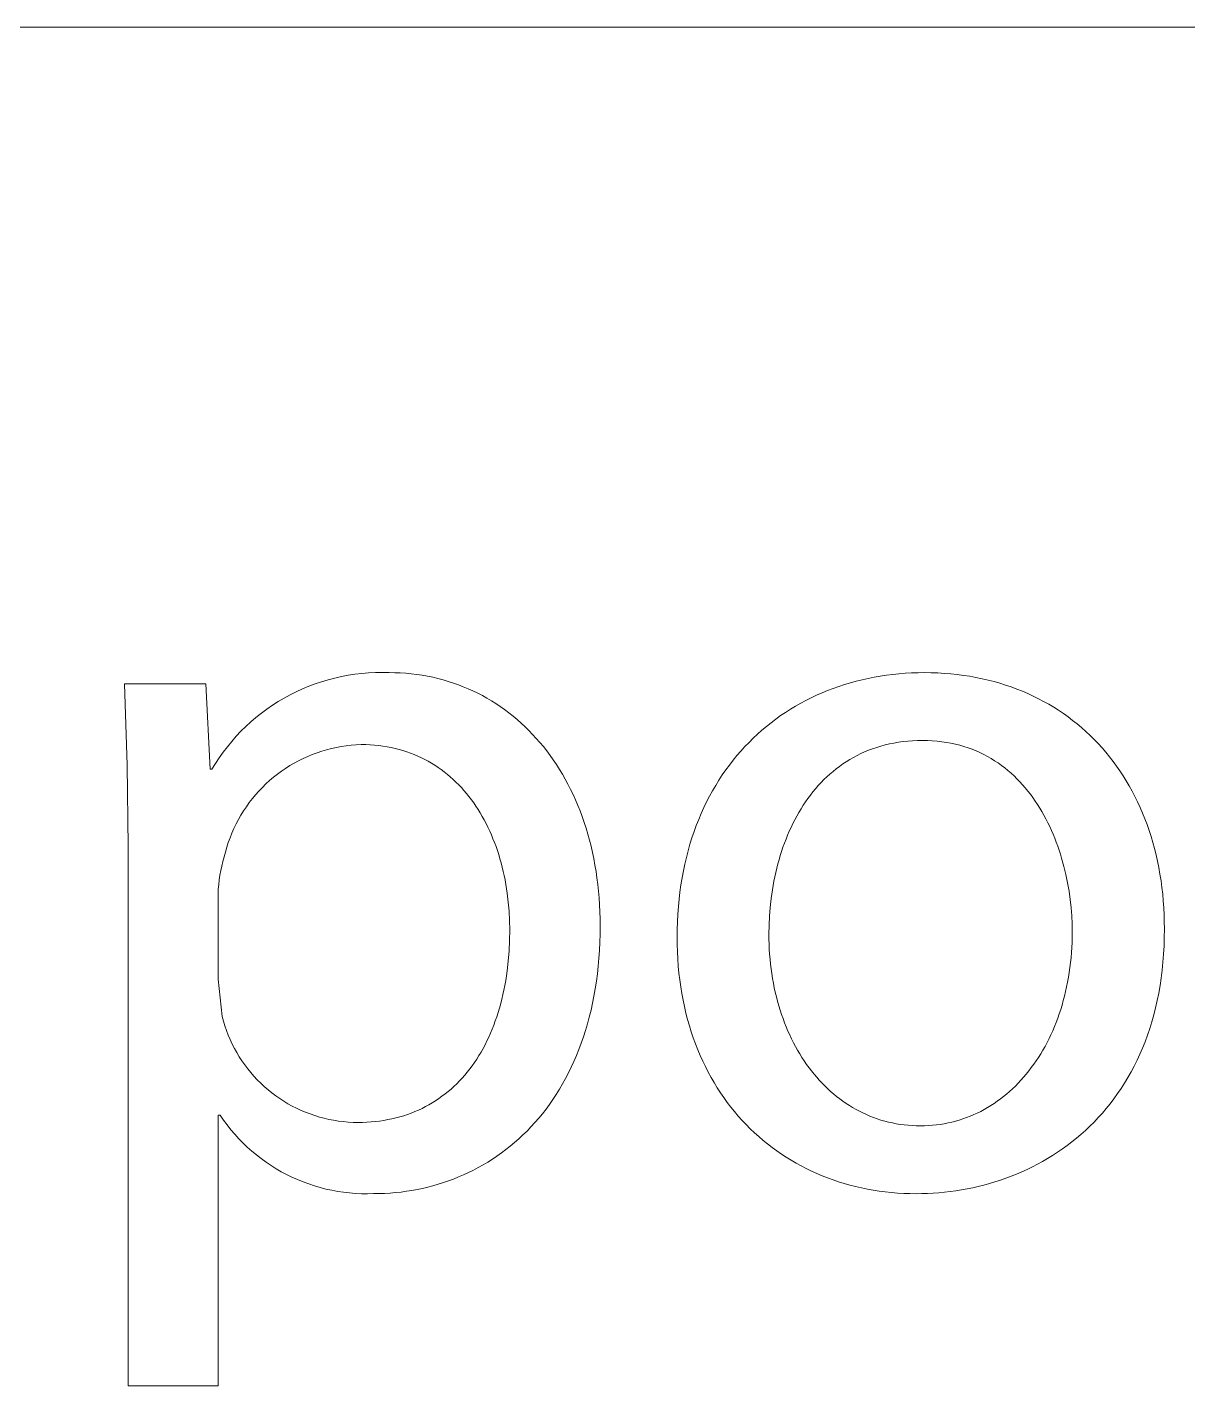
# Model space of a CAD drawing. Header units: millimetres. Extents: x 0 to 3480, y 0 to 2432.
# Drawn here: x 3327.65 to 3366.9, y 343.1 to 389.07 of the extents above; entities that cross this region are included whole.
import ezdxf

# ---------------------------------------------------------------- set-up
doc = ezdxf.new("R2010")
doc.units = ezdxf.units.MM
doc.header["$MEASUREMENT"] = 0
doc.layers.add('Domyślny', color=7, linetype='Continuous', true_color=0x000000)

msp = doc.modelspace()

# ---------------------------------------------------------------- linework, layer by layer
at = {"layer": 'Domyślny', "color": 18, "lineweight": 15, "true_color": 0x000000}
for p, q in [((3477.085, 389.066), (2165.12, 389.066)), ((3331.032, 364.093), (3330.941, 366.845)), ((3330.941, 366.845), (3333.688, 366.845)), ((3333.688, 366.845), (3333.839, 363.959)), ((3337.172, 366.766), (3337.389, 366.848)), ((3337.389, 366.848), (3337.608, 366.922)), ((3337.608, 366.922), (3337.83, 366.988)), ((3337.83, 366.988), (3338.053, 367.046)), ((3338.053, 367.046), (3338.279, 367.097)), ((3338.279, 367.097), (3338.506, 367.14)), ((3338.506, 367.14), (3338.735, 367.174)), ((3338.735, 367.174), (3338.965, 367.201)), ((3338.965, 367.201), (3339.195, 367.22)), ((3339.195, 367.22), (3339.426, 367.23)), ((3339.426, 367.23), (3339.657, 367.233)), ((3339.657, 367.233), (3339.888, 367.228)), ((3339.888, 367.228), (3340.079, 367.225)), ((3340.079, 367.225), (3340.268, 367.218)), ((3340.268, 367.218), (3340.455, 367.205)), ((3340.455, 367.205), (3340.641, 367.188)), ((3340.641, 367.188), (3340.825, 367.165)), ((3340.825, 367.165), (3341.007, 367.138)), ((3341.007, 367.138), (3341.188, 367.106)), ((3341.188, 367.106), (3341.366, 367.07)), ((3341.366, 367.07), (3341.543, 367.028)), ((3341.543, 367.028), (3341.718, 366.982)), ((3341.718, 366.982), (3341.891, 366.932)), ((3341.891, 366.932), (3342.062, 366.876)), ((3342.062, 366.876), (3342.231, 366.816)), ((3355.099, 366.762), (3355.293, 366.826)), ((3355.293, 366.826), (3355.489, 366.884)), ((3355.489, 366.884), (3355.688, 366.939)), ((3355.688, 366.939), (3355.888, 366.988)), ((3355.888, 366.988), (3356.091, 367.033)), ((3356.091, 367.033), (3356.295, 367.074)), ((3356.295, 367.074), (3356.502, 367.109)), ((3356.502, 367.109), (3356.71, 367.14)), ((3356.71, 367.14), (3356.92, 367.166)), ((3356.92, 367.166), (3357.132, 367.188)), ((3357.132, 367.188), (3357.346, 367.205)), ((3357.346, 367.205), (3357.561, 367.217)), ((3357.561, 367.217), (3357.778, 367.224)), ((3357.778, 367.224), (3357.996, 367.227)), ((3357.996, 367.227), (3358.222, 367.224)), ((3358.222, 367.224), (3358.445, 367.216)), ((3358.445, 367.216), (3358.667, 367.204)), ((3358.667, 367.204), (3358.885, 367.186)), ((3358.885, 367.186), (3359.102, 367.163)), ((3359.102, 367.163), (3359.316, 367.135)), ((3359.316, 367.135), (3359.527, 367.103)), ((3359.527, 367.103), (3359.735, 367.066)), ((3359.735, 367.066), (3359.942, 367.023)), ((3359.942, 367.023), (3360.145, 366.976)), ((3360.145, 366.976), (3360.346, 366.925)), ((3360.346, 366.925), (3360.544, 366.868)), ((3360.544, 366.868), (3360.739, 366.807)), ((3336.14, 366.249), (3336.339, 366.367)), ((3336.339, 366.367), (3336.542, 366.478)), ((3336.542, 366.478), (3336.749, 366.581)), ((3336.749, 366.581), (3336.959, 366.677)), ((3336.959, 366.677), (3337.172, 366.766)), ((3342.231, 366.816), (3342.398, 366.752)), ((3342.398, 366.752), (3342.563, 366.683)), ((3342.563, 366.683), (3342.725, 366.61)), ((3342.725, 366.61), (3342.885, 366.532)), ((3342.885, 366.532), (3343.043, 366.45)), ((3343.043, 366.45), (3343.199, 366.364)), ((3343.199, 366.364), (3343.352, 366.273)), ((3353.986, 366.288), (3354.165, 366.378)), ((3354.165, 366.378), (3354.347, 366.464)), ((3354.347, 366.464), (3354.531, 366.545)), ((3354.531, 366.545), (3354.718, 366.622)), ((3354.718, 366.622), (3354.907, 366.695)), ((3354.907, 366.695), (3355.099, 366.762)), ((3360.739, 366.807), (3360.931, 366.742)), ((3360.931, 366.742), (3361.121, 366.672)), ((3361.121, 366.672), (3361.307, 366.597)), ((3361.307, 366.597), (3361.491, 366.518)), ((3361.491, 366.518), (3361.672, 366.435)), ((3361.672, 366.435), (3361.85, 366.347)), ((3335.569, 365.855), (3335.755, 365.993)), ((3335.755, 365.993), (3335.945, 366.125)), ((3335.945, 366.125), (3336.14, 366.249)), ((3343.352, 366.273), (3343.503, 366.178)), ((3343.503, 366.178), (3343.651, 366.079)), ((3343.651, 366.079), (3343.797, 365.976)), ((3343.797, 365.976), (3343.94, 365.868)), ((3353.296, 365.884), (3353.464, 365.991)), ((3353.464, 365.991), (3353.635, 366.095)), ((3353.635, 366.095), (3353.809, 366.194)), ((3353.809, 366.194), (3353.986, 366.288)), ((3361.85, 366.347), (3362.024, 366.255)), ((3362.024, 366.255), (3362.196, 366.158)), ((3362.196, 366.158), (3362.364, 366.057)), ((3362.364, 366.057), (3362.53, 365.953)), ((3362.53, 365.953), (3362.692, 365.843)), ((3335.043, 365.404), (3335.213, 365.561)), ((3335.213, 365.561), (3335.388, 365.711)), ((3335.388, 365.711), (3335.569, 365.855)), ((3343.94, 365.868), (3344.081, 365.757)), ((3344.081, 365.757), (3344.219, 365.642)), ((3344.219, 365.642), (3344.354, 365.522)), ((3344.354, 365.522), (3344.486, 365.399)), ((3352.653, 365.41), (3352.809, 365.535)), ((3352.809, 365.535), (3352.968, 365.656)), ((3352.968, 365.656), (3353.131, 365.772)), ((3353.131, 365.772), (3353.296, 365.884)), ((3362.692, 365.843), (3362.851, 365.73)), ((3362.851, 365.73), (3363.006, 365.613)), ((3363.006, 365.613), (3363.159, 365.492)), ((3363.159, 365.492), (3363.308, 365.366)), ((3334.566, 364.9), (3334.719, 365.074)), ((3334.719, 365.074), (3334.878, 365.242)), ((3334.878, 365.242), (3335.043, 365.404)), ((3344.486, 365.399), (3344.616, 365.271)), ((3344.616, 365.271), (3344.743, 365.14)), ((3344.743, 365.14), (3344.867, 365.005)), ((3344.867, 365.005), (3344.988, 364.866)), ((3352.061, 364.869), (3352.204, 365.011)), ((3352.204, 365.011), (3352.35, 365.148)), ((3352.35, 365.148), (3352.5, 365.281)), ((3352.5, 365.281), (3352.653, 365.41)), ((3363.308, 365.366), (3363.453, 365.237)), ((3363.453, 365.237), (3363.595, 365.104)), ((3363.595, 365.104), (3363.734, 364.967)), ((3334.145, 364.35), (3334.279, 364.538)), ((3334.279, 364.538), (3334.419, 364.722)), ((3334.419, 364.722), (3334.566, 364.9)), ((3337.614, 364.571), (3337.452, 364.518)), ((3337.776, 364.619), (3337.614, 364.571)), ((3337.941, 364.662), (3337.776, 364.619)), ((3338.107, 364.698), (3337.941, 364.662)), ((3338.274, 364.729), (3338.107, 364.698)), ((3338.442, 364.754), (3338.274, 364.729)), ((3338.611, 364.773), (3338.442, 364.754)), ((3338.78, 364.787), (3338.611, 364.773)), ((3338.95, 364.794), (3338.78, 364.787)), ((3339.1, 364.792), (3338.95, 364.794)), ((3339.249, 364.785), (3339.1, 364.792)), ((3339.395, 364.775), (3339.249, 364.785)), ((3339.539, 364.761), (3339.395, 364.775)), ((3339.681, 364.742), (3339.539, 364.761)), ((3339.821, 364.72), (3339.681, 364.742)), ((3339.958, 364.693), (3339.821, 364.72)), ((3340.094, 364.663), (3339.958, 364.693)), ((3340.227, 364.629), (3340.094, 364.663)), ((3340.358, 364.592), (3340.227, 364.629)), ((3340.487, 364.55), (3340.358, 364.592)), ((3340.613, 364.505), (3340.487, 364.55)), ((3344.988, 364.866), (3345.106, 364.724)), ((3345.106, 364.724), (3345.221, 364.577)), ((3345.221, 364.577), (3345.333, 364.427)), ((3351.652, 364.42), (3351.785, 364.574)), ((3351.785, 364.574), (3351.921, 364.724)), ((3351.921, 364.724), (3352.061, 364.869)), ((3355.972, 364.547), (3355.841, 364.488)), ((3356.105, 364.602), (3355.972, 364.547)), ((3356.24, 364.653), (3356.105, 364.602)), ((3356.379, 364.7), (3356.24, 364.653)), ((3356.521, 364.743), (3356.379, 364.7)), ((3356.665, 364.782), (3356.521, 364.743)), ((3356.813, 364.816), (3356.665, 364.782)), ((3356.963, 364.846), (3356.813, 364.816)), ((3357.116, 364.872), (3356.963, 364.846)), ((3357.272, 364.893), (3357.116, 364.872)), ((3357.431, 364.91), (3357.272, 364.893)), ((3357.593, 364.922), (3357.431, 364.91)), ((3357.758, 364.929), (3357.593, 364.922)), ((3357.926, 364.932), (3357.758, 364.929)), ((3358.095, 364.929), (3357.926, 364.932)), ((3358.26, 364.921), (3358.095, 364.929)), ((3358.422, 364.908), (3358.26, 364.921)), ((3358.581, 364.89), (3358.422, 364.908)), ((3358.737, 364.868), (3358.581, 364.89)), ((3358.89, 364.84), (3358.737, 364.868)), ((3359.039, 364.808), (3358.89, 364.84)), ((3359.186, 364.771), (3359.039, 364.808)), ((3359.329, 364.729), (3359.186, 364.771)), ((3359.469, 364.684), (3359.329, 364.729)), ((3359.607, 364.633), (3359.469, 364.684)), ((3359.741, 364.579), (3359.607, 364.633)), ((3359.872, 364.521), (3359.741, 364.579)), ((3363.734, 364.967), (3363.869, 364.826)), ((3363.869, 364.826), (3364.001, 364.681)), ((3364.001, 364.681), (3364.129, 364.533)), ((3364.129, 364.533), (3364.253, 364.381)), ((3331.069, 361.34), (3331.032, 364.093)), ((3333.897, 363.959), (3334.017, 364.157)), ((3334.017, 364.157), (3334.145, 364.35)), ((3336.533, 364.081), (3336.39, 363.99)), ((3336.68, 364.167), (3336.533, 364.081)), ((3336.829, 364.248), (3336.68, 364.167)), ((3336.981, 364.323), (3336.829, 364.248)), ((3337.136, 364.394), (3336.981, 364.323)), ((3337.293, 364.458), (3337.136, 364.394)), ((3337.452, 364.518), (3337.293, 364.458)), ((3340.738, 364.457), (3340.613, 364.505)), ((3340.86, 364.405), (3340.738, 364.457)), ((3340.98, 364.349), (3340.86, 364.405)), ((3341.098, 364.29), (3340.98, 364.349)), ((3341.213, 364.228), (3341.098, 364.29)), ((3341.327, 364.162), (3341.213, 364.228)), ((3341.438, 364.093), (3341.327, 364.162)), ((3341.546, 364.021), (3341.438, 364.093)), ((3345.333, 364.427), (3345.442, 364.274)), ((3345.442, 364.274), (3345.547, 364.117)), ((3345.547, 364.117), (3345.649, 363.956)), ((3351.276, 363.935), (3351.398, 364.1)), ((3351.398, 364.1), (3351.523, 364.262)), ((3351.523, 364.262), (3351.652, 364.42)), ((3355.233, 364.138), (3355.12, 364.057)), ((3355.349, 364.215), (3355.233, 364.138)), ((3355.468, 364.288), (3355.349, 364.215)), ((3355.59, 364.358), (3355.468, 364.288)), ((3355.714, 364.425), (3355.59, 364.358)), ((3355.841, 364.488), (3355.714, 364.425)), ((3360, 364.458), (3359.872, 364.521)), ((3360.126, 364.392), (3360, 364.458)), ((3360.248, 364.322), (3360.126, 364.392)), ((3360.368, 364.248), (3360.248, 364.322)), ((3360.484, 364.171), (3360.368, 364.248)), ((3360.598, 364.09), (3360.484, 364.171)), ((3360.709, 364.006), (3360.598, 364.09)), ((3364.253, 364.381), (3364.374, 364.225)), ((3364.374, 364.225), (3364.491, 364.066)), ((3364.491, 364.066), (3364.604, 363.903)), ((3333.839, 363.959), (3333.897, 363.959)), ((3335.98, 363.688), (3335.85, 363.578)), ((3336.113, 363.794), (3335.98, 363.688)), ((3336.25, 363.894), (3336.113, 363.794)), ((3336.39, 363.99), (3336.25, 363.894)), ((3341.653, 363.946), (3341.546, 364.021)), ((3341.757, 363.868), (3341.653, 363.946)), ((3341.859, 363.787), (3341.757, 363.868)), ((3341.958, 363.702), (3341.859, 363.787)), ((3342.056, 363.615), (3341.958, 363.702)), ((3342.151, 363.525), (3342.056, 363.615)), ((3345.649, 363.956), (3345.749, 363.792)), ((3345.749, 363.792), (3345.844, 363.624)), ((3345.844, 363.624), (3345.937, 363.453)), ((3351.044, 363.591), (3351.158, 363.765)), ((3351.158, 363.765), (3351.276, 363.935)), ((3354.595, 363.607), (3354.498, 363.508)), ((3354.695, 363.703), (3354.595, 363.607)), ((3354.797, 363.796), (3354.695, 363.703)), ((3354.902, 363.887), (3354.797, 363.796)), ((3355.009, 363.974), (3354.902, 363.887)), ((3355.12, 364.057), (3355.009, 363.974)), ((3360.816, 363.918), (3360.709, 364.006)), ((3360.921, 363.827), (3360.816, 363.918)), ((3361.024, 363.734), (3360.921, 363.827)), ((3361.123, 363.637), (3361.024, 363.734)), ((3361.22, 363.537), (3361.123, 363.637)), ((3364.604, 363.903), (3364.713, 363.737)), ((3364.713, 363.737), (3364.819, 363.567)), ((3335.486, 363.222), (3335.373, 363.096)), ((3335.603, 363.345), (3335.486, 363.222)), ((3335.725, 363.464), (3335.603, 363.345)), ((3335.85, 363.578), (3335.725, 363.464)), ((3342.243, 363.432), (3342.151, 363.525)), ((3342.334, 363.337), (3342.243, 363.432)), ((3342.422, 363.238), (3342.334, 363.337)), ((3342.507, 363.137), (3342.422, 363.238)), ((3345.937, 363.453), (3346.026, 363.278)), ((3346.026, 363.278), (3346.111, 363.1)), ((3350.726, 363.045), (3350.828, 363.231)), ((3350.828, 363.231), (3350.934, 363.413)), ((3350.934, 363.413), (3351.044, 363.591)), ((3354.224, 363.194), (3354.138, 363.084)), ((3354.313, 363.302), (3354.224, 363.194)), ((3354.404, 363.406), (3354.313, 363.302)), ((3354.498, 363.508), (3354.404, 363.406)), ((3361.314, 363.434), (3361.22, 363.537)), ((3361.405, 363.329), (3361.314, 363.434)), ((3361.493, 363.221), (3361.405, 363.329)), ((3361.578, 363.111), (3361.493, 363.221)), ((3364.819, 363.567), (3364.921, 363.394)), ((3364.921, 363.394), (3365.019, 363.217)), ((3365.019, 363.217), (3365.113, 363.037)), ((3335.062, 362.692), (3334.967, 362.551)), ((3335.161, 362.83), (3335.062, 362.692)), ((3335.265, 362.965), (3335.161, 362.83)), ((3335.373, 363.096), (3335.265, 362.965)), ((3342.59, 363.034), (3342.507, 363.137)), ((3342.671, 362.928), (3342.59, 363.034)), ((3342.75, 362.819), (3342.671, 362.928)), ((3342.826, 362.708), (3342.75, 362.819)), ((3342.9, 362.595), (3342.826, 362.708)), ((3346.111, 363.1), (3346.193, 362.919)), ((3346.193, 362.919), (3346.272, 362.735)), ((3346.272, 362.735), (3346.347, 362.547)), ((3350.535, 362.662), (3350.628, 362.855)), ((3350.628, 362.855), (3350.726, 363.045)), ((3353.896, 362.74), (3353.821, 362.621)), ((3353.974, 362.857), (3353.896, 362.74)), ((3354.055, 362.972), (3353.974, 362.857)), ((3354.138, 363.084), (3354.055, 362.972)), ((3361.661, 362.998), (3361.578, 363.111)), ((3361.742, 362.883), (3361.661, 362.998)), ((3361.819, 362.766), (3361.742, 362.883)), ((3361.894, 362.647), (3361.819, 362.766)), ((3365.113, 363.037), (3365.203, 362.853)), ((3365.203, 362.853), (3365.289, 362.667)), ((3334.794, 362.259), (3334.715, 362.109)), ((3334.878, 362.407), (3334.794, 362.259)), ((3334.967, 362.551), (3334.878, 362.407)), ((3342.971, 362.48), (3342.9, 362.595)), ((3343.04, 362.362), (3342.971, 362.48)), ((3343.107, 362.242), (3343.04, 362.362)), ((3343.171, 362.119), (3343.107, 362.242)), ((3346.347, 362.547), (3346.418, 362.356)), ((3346.418, 362.356), (3346.486, 362.162)), ((3350.279, 362.058), (3350.36, 362.263)), ((3350.36, 362.263), (3350.445, 362.465)), ((3350.445, 362.465), (3350.535, 362.662)), ((3353.611, 362.25), (3353.546, 362.122)), ((3353.678, 362.375), (3353.611, 362.25)), ((3353.748, 362.499), (3353.678, 362.375)), ((3353.821, 362.621), (3353.748, 362.499)), ((3361.966, 362.525), (3361.894, 362.647)), ((3362.036, 362.402), (3361.966, 362.525)), ((3362.103, 362.277), (3362.036, 362.402)), ((3362.167, 362.15), (3362.103, 362.277)), ((3365.289, 362.667), (3365.371, 362.477)), ((3365.371, 362.477), (3365.449, 362.284)), ((3365.449, 362.284), (3365.522, 362.088)), ((3334.573, 361.8), (3334.51, 361.643)), ((3334.641, 361.956), (3334.573, 361.8)), ((3334.715, 362.109), (3334.641, 361.956)), ((3343.233, 361.995), (3343.171, 362.119)), ((3343.292, 361.869), (3343.233, 361.995)), ((3343.349, 361.74), (3343.292, 361.869)), ((3346.486, 362.162), (3346.55, 361.965)), ((3346.55, 361.965), (3346.61, 361.765)), ((3350.131, 361.637), (3350.203, 361.85)), ((3350.203, 361.85), (3350.279, 362.058)), ((3353.424, 361.861), (3353.367, 361.728)), ((3353.483, 361.993), (3353.424, 361.861)), ((3353.546, 362.122), (3353.483, 361.993)), ((3362.229, 362.022), (3362.167, 362.15)), ((3362.288, 361.892), (3362.229, 362.022)), ((3362.345, 361.761), (3362.288, 361.892)), ((3365.522, 362.088), (3365.592, 361.889)), ((3365.592, 361.889), (3365.657, 361.686)), ((3331.069, 343.098), (3331.069, 361.34)), ((3334.4, 361.321), (3334.354, 361.157)), ((3334.452, 361.483), (3334.4, 361.321)), ((3334.51, 361.643), (3334.452, 361.483)), ((3343.403, 361.61), (3343.349, 361.74)), ((3343.455, 361.478), (3343.403, 361.61)), ((3343.505, 361.344), (3343.455, 361.478)), ((3343.552, 361.208), (3343.505, 361.344)), ((3346.61, 361.765), (3346.666, 361.562)), ((3346.666, 361.562), (3346.718, 361.356)), ((3346.718, 361.356), (3346.767, 361.146)), ((3350, 361.201), (3350.063, 361.421)), ((3350.063, 361.421), (3350.131, 361.637)), ((3353.21, 361.32), (3353.163, 361.181)), ((3353.26, 361.457), (3353.21, 361.32)), ((3353.312, 361.594), (3353.26, 361.457)), ((3353.367, 361.728), (3353.312, 361.594)), ((3362.399, 361.629), (3362.345, 361.761)), ((3362.451, 361.495), (3362.399, 361.629)), ((3362.5, 361.36), (3362.451, 361.495)), ((3362.547, 361.224), (3362.5, 361.36)), ((3365.657, 361.686), (3365.718, 361.481)), ((3365.718, 361.481), (3365.775, 361.273)), ((3334.314, 360.992), (3334.27, 360.839)), ((3334.354, 361.157), (3334.314, 360.992)), ((3343.596, 361.07), (3343.552, 361.208)), ((3343.639, 360.931), (3343.596, 361.07)), ((3343.678, 360.791), (3343.639, 360.931)), ((3346.767, 361.146), (3346.811, 360.934)), ((3346.811, 360.934), (3346.852, 360.719)), ((3349.889, 360.75), (3349.942, 360.977)), ((3349.942, 360.977), (3350, 361.201)), ((3353.077, 360.899), (3353.037, 360.756)), ((3353.119, 361.04), (3353.077, 360.899)), ((3353.163, 361.181), (3353.119, 361.04)), ((3362.591, 361.088), (3362.547, 361.224)), ((3362.633, 360.95), (3362.591, 361.088)), ((3362.71, 360.673), (3362.633, 360.95)), ((3365.775, 361.273), (3365.828, 361.061)), ((3365.828, 361.061), (3365.876, 360.847)), ((3365.876, 360.847), (3365.92, 360.63)), ((3334.198, 360.53), (3334.169, 360.373)), ((3334.232, 360.685), (3334.198, 360.53)), ((3334.27, 360.839), (3334.232, 360.685)), ((3343.715, 360.648), (3343.678, 360.791)), ((3343.75, 360.504), (3343.715, 360.648)), ((3343.782, 360.359), (3343.75, 360.504)), ((3346.852, 360.719), (3346.888, 360.502)), ((3346.888, 360.502), (3346.92, 360.281)), ((3349.796, 360.284), (3349.84, 360.519)), ((3349.84, 360.519), (3349.889, 360.75)), ((3352.965, 360.468), (3352.904, 360.176)), ((3353, 360.613), (3352.965, 360.468)), ((3353.037, 360.756), (3353, 360.613)), ((3362.777, 360.394), (3362.71, 360.673)), ((3362.835, 360.114), (3362.777, 360.394)), ((3365.92, 360.63), (3365.959, 360.411)), ((3365.959, 360.411), (3365.994, 360.188)), ((3334.127, 360.058), (3334.114, 359.9)), ((3334.146, 360.216), (3334.127, 360.058)), ((3334.169, 360.373), (3334.146, 360.216)), ((3343.811, 360.213), (3343.782, 360.359)), ((3343.839, 360.065), (3343.811, 360.213)), ((3343.863, 359.915), (3343.839, 360.065)), ((3346.92, 360.281), (3346.949, 360.058)), ((3346.949, 360.058), (3346.973, 359.832)), ((3349.724, 359.804), (3349.757, 360.046)), ((3349.757, 360.046), (3349.796, 360.284)), ((3352.904, 360.176), (3352.852, 359.881)), ((3362.883, 359.834), (3362.835, 360.114)), ((3365.994, 360.188), (3366.024, 359.963)), ((3366.024, 359.963), (3366.05, 359.735)), ((3334.114, 359.9), (3334.105, 359.741)), ((3334.105, 359.741), (3334.105, 356.855)), ((3343.885, 359.765), (3343.863, 359.915)), ((3343.921, 359.461), (3343.885, 359.765)), ((3346.973, 359.832), (3346.992, 359.603)), ((3346.992, 359.603), (3347.008, 359.372)), ((3349.671, 359.31), (3349.695, 359.559)), ((3349.695, 359.559), (3349.724, 359.804)), ((3352.809, 359.583), (3352.776, 359.284)), ((3352.852, 359.881), (3352.809, 359.583)), ((3362.922, 359.553), (3362.883, 359.834)), ((3362.953, 359.275), (3362.922, 359.553)), ((3366.05, 359.735), (3366.071, 359.505)), ((3366.071, 359.505), (3366.087, 359.272)), ((3343.947, 359.152), (3343.921, 359.461)), ((3343.963, 358.84), (3343.947, 359.152)), ((3347.008, 359.372), (3347.019, 359.138)), ((3347.019, 359.138), (3347.025, 358.902)), ((3349.639, 358.802), (3349.652, 359.058)), ((3349.652, 359.058), (3349.671, 359.31)), ((3352.776, 359.284), (3352.753, 358.984)), ((3362.974, 358.998), (3362.953, 359.275)), ((3366.087, 359.272), (3366.099, 359.036)), ((3366.099, 359.036), (3366.106, 358.798)), ((3343.968, 358.524), (3343.963, 358.84)), ((3347.025, 358.902), (3347.028, 358.663)), ((3347.028, 358.663), (3347.025, 358.381)), ((3349.631, 358.542), (3349.639, 358.802)), ((3352.739, 358.684), (3352.734, 358.384)), ((3352.753, 358.984), (3352.739, 358.684)), ((3362.987, 358.724), (3362.974, 358.998)), ((3362.991, 358.453), (3362.987, 358.724)), ((3366.106, 358.798), (3366.109, 358.557)), ((3366.109, 358.557), (3366.106, 358.268)), ((3343.946, 357.815), (3343.962, 358.166)), ((3343.962, 358.166), (3343.968, 358.524)), ((3347.017, 358.104), (3347.004, 357.831)), ((3347.025, 358.381), (3347.017, 358.104)), ((3349.628, 358.279), (3349.631, 358.542)), ((3349.631, 358.03), (3349.628, 358.279)), ((3352.734, 358.384), (3352.736, 358.211)), ((3352.736, 358.211), (3352.741, 358.04)), ((3362.977, 357.927), (3362.985, 358.101)), ((3362.985, 358.101), (3362.989, 358.276)), ((3362.989, 358.276), (3362.991, 358.453)), ((3366.106, 358.268), (3366.096, 357.983)), ((3343.919, 357.471), (3343.946, 357.815)), ((3347.004, 357.831), (3346.985, 357.562)), ((3349.639, 357.784), (3349.631, 358.03)), ((3349.651, 357.541), (3349.639, 357.784)), ((3352.741, 358.04), (3352.748, 357.87)), ((3352.748, 357.87), (3352.759, 357.702)), ((3352.759, 357.702), (3352.773, 357.535)), ((3362.951, 357.584), (3362.966, 357.755)), ((3362.966, 357.755), (3362.977, 357.927)), ((3366.081, 357.704), (3366.059, 357.429)), ((3366.096, 357.983), (3366.081, 357.704)), ((3343.88, 357.136), (3343.919, 357.471)), ((3346.962, 357.298), (3346.933, 357.039)), ((3346.985, 357.562), (3346.962, 357.298)), ((3349.669, 357.301), (3349.651, 357.541)), ((3349.692, 357.064), (3349.669, 357.301)), ((3352.773, 357.535), (3352.789, 357.369)), ((3352.789, 357.369), (3352.809, 357.205)), ((3352.809, 357.205), (3352.832, 357.043)), ((3362.891, 357.083), (3362.914, 357.249)), ((3362.914, 357.249), (3362.934, 357.416)), ((3362.934, 357.416), (3362.951, 357.584)), ((3366.059, 357.429), (3366.032, 357.16)), ((3334.105, 356.855), (3334.244, 355.592)), ((3343.803, 356.648), (3343.832, 356.809)), ((3343.832, 356.809), (3343.857, 356.971)), ((3343.857, 356.971), (3343.88, 357.136)), ((3346.9, 356.784), (3346.861, 356.533)), ((3346.933, 357.039), (3346.9, 356.784)), ((3349.719, 356.831), (3349.692, 357.064)), ((3349.752, 356.6), (3349.719, 356.831)), ((3352.832, 357.043), (3352.857, 356.883)), ((3352.857, 356.883), (3352.886, 356.724)), ((3352.886, 356.724), (3352.917, 356.567)), ((3362.803, 356.598), (3362.835, 356.758)), ((3362.835, 356.758), (3362.865, 356.92)), ((3362.865, 356.92), (3362.891, 357.083)), ((3365.998, 356.896), (3365.96, 356.637)), ((3366.032, 357.16), (3365.998, 356.896)), ((3343.702, 356.179), (3343.739, 356.333)), ((3343.739, 356.333), (3343.772, 356.49)), ((3343.772, 356.49), (3343.803, 356.648)), ((3346.818, 356.287), (3346.771, 356.046)), ((3346.861, 356.533), (3346.818, 356.287)), ((3349.789, 356.372), (3349.752, 356.6)), ((3349.831, 356.148), (3349.789, 356.372)), ((3352.917, 356.567), (3352.951, 356.412)), ((3352.951, 356.412), (3352.988, 356.258)), ((3352.988, 356.258), (3353.027, 356.107)), ((3362.69, 356.131), (3362.731, 356.285)), ((3362.731, 356.285), (3362.769, 356.441)), ((3362.769, 356.441), (3362.803, 356.598)), ((3365.915, 356.382), (3365.865, 356.133)), ((3365.96, 356.637), (3365.915, 356.382)), ((3343.578, 355.731), (3343.622, 355.878)), ((3343.622, 355.878), (3343.664, 356.028)), ((3343.664, 356.028), (3343.702, 356.179)), ((3346.718, 355.808), (3346.661, 355.576)), ((3346.771, 356.046), (3346.718, 355.808)), ((3349.878, 355.927), (3349.831, 356.148)), ((3349.929, 355.709), (3349.878, 355.927)), ((3353.027, 356.107), (3353.069, 355.957)), ((3353.069, 355.957), (3353.114, 355.81)), ((3353.114, 355.81), (3353.162, 355.664)), ((3362.553, 355.682), (3362.601, 355.829)), ((3362.601, 355.829), (3362.647, 355.979)), ((3362.647, 355.979), (3362.69, 356.131)), ((3365.81, 355.889), (3365.749, 355.65)), ((3365.865, 356.133), (3365.81, 355.889)), ((3334.244, 355.592), (3334.287, 355.432)), ((3334.287, 355.432), (3334.336, 355.275)), ((3343.431, 355.303), (3343.482, 355.443)), ((3343.482, 355.443), (3343.532, 355.586)), ((3343.532, 355.586), (3343.578, 355.731)), ((3346.6, 355.348), (3346.534, 355.124)), ((3346.661, 355.576), (3346.6, 355.348)), ((3349.985, 355.494), (3349.929, 355.709)), ((3350.045, 355.283), (3349.985, 355.494)), ((3353.162, 355.664), (3353.212, 355.521)), ((3353.212, 355.521), (3353.265, 355.379)), ((3353.265, 355.379), (3353.32, 355.24)), ((3362.391, 355.252), (3362.447, 355.393)), ((3362.447, 355.393), (3362.501, 355.537)), ((3362.501, 355.537), (3362.553, 355.682)), ((3365.683, 355.415), (3365.612, 355.186)), ((3365.749, 355.65), (3365.683, 355.415)), ((3334.336, 355.275), (3334.389, 355.119)), ((3334.389, 355.119), (3334.449, 354.965)), ((3334.449, 354.965), (3334.513, 354.813)), ((3343.199, 354.767), (3343.261, 354.897)), ((3343.261, 354.897), (3343.32, 355.03)), ((3343.32, 355.03), (3343.377, 355.165)), ((3343.377, 355.165), (3343.431, 355.303)), ((3346.464, 354.905), (3346.39, 354.69)), ((3346.534, 355.124), (3346.464, 354.905)), ((3350.109, 355.075), (3350.045, 355.283)), ((3350.178, 354.87), (3350.109, 355.075)), ((3353.32, 355.24), (3353.378, 355.103)), ((3353.378, 355.103), (3353.438, 354.968)), ((3353.438, 354.968), (3353.501, 354.836)), ((3362.206, 354.844), (3362.27, 354.978)), ((3362.27, 354.978), (3362.332, 355.114)), ((3362.332, 355.114), (3362.391, 355.252)), ((3365.536, 354.962), (3365.455, 354.742)), ((3365.612, 355.186), (3365.536, 354.962)), ((3334.513, 354.813), (3334.583, 354.663)), ((3334.583, 354.663), (3334.658, 354.516)), ((3334.658, 354.516), (3334.738, 354.372)), ((3342.999, 354.392), (3343.068, 354.514)), ((3343.068, 354.514), (3343.135, 354.639)), ((3343.135, 354.639), (3343.199, 354.767)), ((3346.311, 354.479), (3346.229, 354.273)), ((3346.39, 354.69), (3346.311, 354.479)), ((3350.252, 354.669), (3350.178, 354.87)), ((3350.329, 354.471), (3350.252, 354.669)), ((3350.411, 354.277), (3350.329, 354.471)), ((3353.501, 354.836), (3353.567, 354.705)), ((3353.567, 354.705), (3353.635, 354.578)), ((3353.635, 354.578), (3353.705, 354.452)), ((3353.705, 354.452), (3353.777, 354.329)), ((3361.926, 354.333), (3362, 354.457)), ((3362, 354.457), (3362.071, 354.583)), ((3362.071, 354.583), (3362.14, 354.712)), ((3362.14, 354.712), (3362.206, 354.844)), ((3365.37, 354.527), (3365.279, 354.317)), ((3365.455, 354.742), (3365.37, 354.527)), ((3334.738, 354.372), (3334.824, 354.231)), ((3334.824, 354.231), (3334.914, 354.093)), ((3334.914, 354.093), (3335.008, 353.958)), ((3335.008, 353.958), (3335.108, 353.826)), ((3342.699, 353.929), (3342.778, 354.04)), ((3342.778, 354.04), (3342.854, 354.155)), ((3342.854, 354.155), (3342.928, 354.272)), ((3342.928, 354.272), (3342.999, 354.392)), ((3346.142, 354.072), (3346.052, 353.875)), ((3346.229, 354.273), (3346.142, 354.072)), ((3350.497, 354.086), (3350.411, 354.277)), ((3350.587, 353.899), (3350.497, 354.086)), ((3353.777, 354.329), (3353.852, 354.209)), ((3353.852, 354.209), (3353.929, 354.091)), ((3353.929, 354.091), (3354.009, 353.975)), ((3354.009, 353.975), (3354.09, 353.862)), ((3361.608, 353.863), (3361.691, 353.976)), ((3361.691, 353.976), (3361.772, 354.092)), ((3361.772, 354.092), (3361.85, 354.211)), ((3361.85, 354.211), (3361.926, 354.333)), ((3365.185, 354.112), (3365.085, 353.912)), ((3365.279, 354.317), (3365.185, 354.112)), ((3335.108, 353.826), (3335.212, 353.698)), ((3335.212, 353.698), (3335.32, 353.573)), ((3335.32, 353.573), (3335.433, 353.453)), ((3342.27, 353.413), (3342.36, 353.511)), ((3342.36, 353.511), (3342.448, 353.611)), ((3342.448, 353.611), (3342.534, 353.714)), ((3342.534, 353.714), (3342.618, 353.82)), ((3342.618, 353.82), (3342.699, 353.929)), ((3345.859, 353.494), (3345.757, 353.311)), ((3345.957, 353.683), (3345.859, 353.494)), ((3346.052, 353.875), (3345.957, 353.683)), ((3350.681, 353.715), (3350.587, 353.899)), ((3350.779, 353.534), (3350.681, 353.715)), ((3350.881, 353.358), (3350.779, 353.534)), ((3354.09, 353.862), (3354.174, 353.752)), ((3354.174, 353.752), (3354.26, 353.645)), ((3354.26, 353.645), (3354.349, 353.54)), ((3354.349, 353.54), (3354.439, 353.438)), ((3361.256, 353.437), (3361.347, 353.539)), ((3361.347, 353.539), (3361.437, 353.644)), ((3361.437, 353.644), (3361.524, 353.752)), ((3361.524, 353.752), (3361.608, 353.863)), ((3364.874, 353.526), (3364.762, 353.34)), ((3364.982, 353.717), (3364.874, 353.526)), ((3365.085, 353.912), (3364.982, 353.717)), ((3335.433, 353.453), (3335.549, 353.336)), ((3335.549, 353.336), (3335.67, 353.224)), ((3335.67, 353.224), (3335.795, 353.115)), ((3335.795, 353.115), (3335.923, 353.012)), ((3341.782, 352.972), (3341.884, 353.054)), ((3341.884, 353.054), (3341.984, 353.139)), ((3341.984, 353.139), (3342.082, 353.227)), ((3342.082, 353.227), (3342.177, 353.319)), ((3342.177, 353.319), (3342.27, 353.413)), ((3345.652, 353.132), (3345.543, 352.957)), ((3345.757, 353.311), (3345.652, 353.132)), ((3350.987, 353.185), (3350.881, 353.358)), ((3351.097, 353.016), (3350.987, 353.185)), ((3354.439, 353.438), (3354.532, 353.339)), ((3354.532, 353.339), (3354.626, 353.243)), ((3354.626, 353.243), (3354.723, 353.15)), ((3354.723, 353.15), (3354.821, 353.059)), ((3354.821, 353.059), (3354.922, 352.972)), ((3360.77, 352.97), (3360.871, 353.057)), ((3360.871, 353.057), (3360.97, 353.148)), ((3360.97, 353.148), (3361.068, 353.241)), ((3361.068, 353.241), (3361.163, 353.337)), ((3361.163, 353.337), (3361.256, 353.437)), ((3364.646, 353.159), (3364.526, 352.983)), ((3364.762, 353.34), (3364.646, 353.159)), ((3335.923, 353.012), (3336.055, 352.912)), ((3336.055, 352.912), (3336.19, 352.818)), ((3336.19, 352.818), (3336.328, 352.728)), ((3336.328, 352.728), (3336.47, 352.643)), ((3336.47, 352.643), (3336.614, 352.563)), ((3341.123, 352.545), (3341.238, 352.608)), ((3341.238, 352.608), (3341.351, 352.674)), ((3341.351, 352.674), (3341.463, 352.744)), ((3341.463, 352.744), (3341.571, 352.817)), ((3341.571, 352.817), (3341.678, 352.893)), ((3341.678, 352.893), (3341.782, 352.972)), ((3345.315, 352.621), (3345.196, 352.459)), ((3345.431, 352.787), (3345.315, 352.621)), ((3345.543, 352.957), (3345.431, 352.787)), ((3351.21, 352.85), (3351.097, 353.016)), ((3351.327, 352.688), (3351.21, 352.85)), ((3351.447, 352.53), (3351.327, 352.688)), ((3354.922, 352.972), (3355.025, 352.888)), ((3355.025, 352.888), (3355.129, 352.807)), ((3355.129, 352.807), (3355.236, 352.729)), ((3355.236, 352.729), (3355.344, 352.654)), ((3355.344, 352.654), (3355.454, 352.583)), ((3355.454, 352.583), (3355.566, 352.514)), ((3360.125, 352.512), (3360.237, 352.58)), ((3360.237, 352.58), (3360.347, 352.652)), ((3360.347, 352.652), (3360.455, 352.726)), ((3360.455, 352.726), (3360.562, 352.804)), ((3360.562, 352.804), (3360.667, 352.885)), ((3360.667, 352.885), (3360.77, 352.97)), ((3364.275, 352.644), (3364.144, 352.482)), ((3364.403, 352.811), (3364.275, 352.644)), ((3364.526, 352.983), (3364.403, 352.811)), ((3334.175, 352.254), (3334.105, 352.254)), ((3334.105, 352.254), (3334.105, 343.098)), ((3334.29, 352.087), (3334.175, 352.254)), ((3336.614, 352.563), (3336.761, 352.488)), ((3336.761, 352.488), (3336.911, 352.419)), ((3336.911, 352.419), (3337.063, 352.354)), ((3337.063, 352.354), (3337.217, 352.295)), ((3337.217, 352.295), (3337.373, 352.242)), ((3337.373, 352.242), (3337.531, 352.193)), ((3337.531, 352.193), (3337.69, 352.151)), ((3337.69, 352.151), (3337.851, 352.114)), ((3337.851, 352.114), (3338.013, 352.082)), ((3339.849, 352.104), (3339.986, 352.132)), ((3339.986, 352.132), (3340.121, 352.164)), ((3340.121, 352.164), (3340.254, 352.199)), ((3340.254, 352.199), (3340.384, 352.238)), ((3340.384, 352.238), (3340.513, 352.281)), ((3340.513, 352.281), (3340.639, 352.327)), ((3340.639, 352.327), (3340.763, 352.376)), ((3340.763, 352.376), (3340.885, 352.429)), ((3340.885, 352.429), (3341.005, 352.486)), ((3341.005, 352.486), (3341.123, 352.545)), ((3344.948, 352.15), (3344.819, 352.002)), ((3345.073, 352.303), (3344.948, 352.15)), ((3345.196, 352.459), (3345.073, 352.303)), ((3351.572, 352.375), (3351.447, 352.53)), ((3351.699, 352.225), (3351.572, 352.375)), ((3351.831, 352.078), (3351.699, 352.225)), ((3355.566, 352.514), (3355.68, 352.449)), ((3355.68, 352.449), (3355.795, 352.388)), ((3355.795, 352.388), (3355.912, 352.329)), ((3355.912, 352.329), (3356.031, 352.275)), ((3356.031, 352.275), (3356.152, 352.223)), ((3356.152, 352.223), (3356.274, 352.176)), ((3356.274, 352.176), (3356.398, 352.131)), ((3356.398, 352.131), (3356.523, 352.091)), ((3359.172, 352.09), (3359.297, 352.13)), ((3359.297, 352.13), (3359.42, 352.174)), ((3359.42, 352.174), (3359.541, 352.222)), ((3359.541, 352.222), (3359.661, 352.273)), ((3359.661, 352.273), (3359.779, 352.327)), ((3359.779, 352.327), (3359.896, 352.385)), ((3359.896, 352.385), (3360.011, 352.447)), ((3360.011, 352.447), (3360.125, 352.512)), ((3363.872, 352.171), (3363.731, 352.023)), ((3364.01, 352.324), (3363.872, 352.171)), ((3364.144, 352.482), (3364.01, 352.324)), ((3334.411, 351.923), (3334.29, 352.087)), ((3334.537, 351.764), (3334.411, 351.923)), ((3334.669, 351.609), (3334.537, 351.764)), ((3338.013, 352.082), (3338.176, 352.056)), ((3338.176, 352.056), (3338.34, 352.036)), ((3338.34, 352.036), (3338.504, 352.022)), ((3338.504, 352.022), (3338.669, 352.013)), ((3338.669, 352.013), (3338.834, 352.011)), ((3338.834, 352.011), (3338.985, 352.012)), ((3338.985, 352.012), (3339.134, 352.018)), ((3339.134, 352.018), (3339.281, 352.028)), ((3339.281, 352.028), (3339.426, 352.041)), ((3339.426, 352.041), (3339.569, 352.058)), ((3339.569, 352.058), (3339.71, 352.079)), ((3339.71, 352.079), (3339.849, 352.104)), ((3344.554, 351.719), (3344.416, 351.585)), ((3344.688, 351.858), (3344.554, 351.719)), ((3344.819, 352.002), (3344.688, 351.858)), ((3351.965, 351.935), (3351.831, 352.078)), ((3352.103, 351.797), (3351.965, 351.935)), ((3352.244, 351.662), (3352.103, 351.797)), ((3352.388, 351.531), (3352.244, 351.662)), ((3356.523, 352.091), (3356.65, 352.054)), ((3356.65, 352.054), (3356.778, 352.021)), ((3356.778, 352.021), (3356.908, 351.991)), ((3356.908, 351.991), (3357.04, 351.966)), ((3357.04, 351.966), (3357.172, 351.944)), ((3357.172, 351.944), (3357.307, 351.926)), ((3357.307, 351.926), (3357.442, 351.912)), ((3357.442, 351.912), (3357.579, 351.902)), ((3357.579, 351.902), (3357.717, 351.896)), ((3357.717, 351.896), (3357.857, 351.893)), ((3357.857, 351.893), (3357.994, 351.896)), ((3357.994, 351.896), (3358.13, 351.902)), ((3358.13, 351.902), (3358.264, 351.912)), ((3358.264, 351.912), (3358.398, 351.926)), ((3358.398, 351.926), (3358.53, 351.943)), ((3358.53, 351.943), (3358.661, 351.965)), ((3358.661, 351.965), (3358.791, 351.991)), ((3358.791, 351.991), (3358.919, 352.02)), ((3358.919, 352.02), (3359.047, 352.053)), ((3359.047, 352.053), (3359.172, 352.09)), ((3363.439, 351.74), (3363.288, 351.605)), ((3363.586, 351.879), (3363.439, 351.74)), ((3363.731, 352.023), (3363.586, 351.879)), ((3334.806, 351.459), (3334.669, 351.609)), ((3334.948, 351.314), (3334.806, 351.459)), ((3335.094, 351.174), (3334.948, 351.314)), ((3343.988, 351.207), (3343.841, 351.09)), ((3344.134, 351.328), (3343.988, 351.207)), ((3344.276, 351.454), (3344.134, 351.328)), ((3344.416, 351.585), (3344.276, 351.454)), ((3352.536, 351.404), (3352.388, 351.531)), ((3352.687, 351.281), (3352.536, 351.404)), ((3352.84, 351.162), (3352.687, 351.281)), ((3362.82, 351.229), (3362.659, 351.112)), ((3362.979, 351.35), (3362.82, 351.229)), ((3363.135, 351.475), (3362.979, 351.35)), ((3363.288, 351.605), (3363.135, 351.475)), ((3335.246, 351.038), (3335.094, 351.174)), ((3335.402, 350.908), (3335.246, 351.038)), ((3335.562, 350.784), (3335.402, 350.908)), ((3335.727, 350.665), (3335.562, 350.784)), ((3343.383, 350.766), (3343.226, 350.666)), ((3343.538, 350.869), (3343.383, 350.766)), ((3343.69, 350.977), (3343.538, 350.869)), ((3343.841, 351.09), (3343.69, 350.977)), ((3352.997, 351.047), (3352.84, 351.162)), ((3353.157, 350.937), (3352.997, 351.047)), ((3353.319, 350.83), (3353.157, 350.937)), ((3353.484, 350.728), (3353.319, 350.83)), ((3362.16, 350.789), (3361.99, 350.691)), ((3362.329, 350.892), (3362.16, 350.789)), ((3362.495, 351), (3362.329, 350.892)), ((3362.659, 351.112), (3362.495, 351)), ((3335.896, 350.551), (3335.727, 350.665)), ((3336.068, 350.444), (3335.896, 350.551)), ((3336.244, 350.342), (3336.068, 350.444)), ((3336.423, 350.247), (3336.244, 350.342)), ((3342.577, 350.314), (3342.41, 350.236)), ((3342.742, 350.395), (3342.577, 350.314)), ((3342.905, 350.481), (3342.742, 350.395)), ((3343.066, 350.571), (3342.905, 350.481)), ((3343.226, 350.666), (3343.066, 350.571)), ((3353.653, 350.63), (3353.484, 350.728)), ((3353.823, 350.536), (3353.653, 350.63)), ((3353.997, 350.446), (3353.823, 350.536)), ((3354.173, 350.361), (3353.997, 350.446)), ((3354.351, 350.28), (3354.173, 350.361)), ((3354.532, 350.204), (3354.351, 350.28)), ((3361.288, 350.339), (3361.109, 350.263)), ((3361.467, 350.421), (3361.288, 350.339)), ((3361.643, 350.506), (3361.467, 350.421)), ((3361.817, 350.596), (3361.643, 350.506)), ((3361.99, 350.691), (3361.817, 350.596)), ((3336.605, 350.157), (3336.423, 350.247)), ((3336.791, 350.074), (3336.605, 350.157)), ((3336.979, 349.997), (3336.791, 350.074)), ((3337.17, 349.927), (3336.979, 349.997)), ((3337.362, 349.864), (3337.17, 349.927)), ((3337.557, 349.806), (3337.362, 349.864)), ((3341.196, 349.82), (3341.017, 349.778)), ((3341.374, 349.866), (3341.196, 349.82)), ((3341.55, 349.917), (3341.374, 349.866)), ((3341.725, 349.972), (3341.55, 349.917)), ((3341.898, 350.031), (3341.725, 349.972)), ((3342.071, 350.095), (3341.898, 350.031)), ((3342.241, 350.164), (3342.071, 350.095)), ((3342.41, 350.236), (3342.241, 350.164)), ((3354.716, 350.132), (3354.532, 350.204)), ((3354.902, 350.064), (3354.716, 350.132)), ((3355.09, 350.001), (3354.902, 350.064)), ((3355.28, 349.942), (3355.09, 350.001)), ((3355.472, 349.888), (3355.28, 349.942)), ((3355.667, 349.838), (3355.472, 349.888)), ((3355.864, 349.793), (3355.667, 349.838)), ((3359.815, 349.844), (3359.626, 349.801)), ((3360.003, 349.891), (3359.815, 349.844)), ((3360.19, 349.942), (3360.003, 349.891)), ((3360.376, 349.998), (3360.19, 349.942)), ((3360.561, 350.058), (3360.376, 349.998)), ((3360.745, 350.122), (3360.561, 350.058)), ((3360.928, 350.19), (3360.745, 350.122)), ((3361.109, 350.263), (3360.928, 350.19)), ((3337.754, 349.756), (3337.557, 349.806)), ((3337.953, 349.713), (3337.754, 349.756)), ((3338.152, 349.676), (3337.953, 349.713)), ((3338.353, 349.646), (3338.152, 349.676)), ((3338.555, 349.623), (3338.353, 349.646)), ((3338.758, 349.607), (3338.555, 349.623)), ((3338.961, 349.597), (3338.758, 349.607)), ((3339.164, 349.595), (3338.961, 349.597)), ((3339.367, 349.6), (3339.164, 349.595)), ((3339.553, 349.602), (3339.367, 349.6)), ((3339.739, 349.609), (3339.553, 349.602)), ((3339.924, 349.62), (3339.739, 349.609)), ((3340.108, 349.635), (3339.924, 349.62)), ((3340.292, 349.655), (3340.108, 349.635)), ((3340.474, 349.679), (3340.292, 349.655)), ((3340.656, 349.708), (3340.474, 349.679)), ((3340.837, 349.741), (3340.656, 349.708)), ((3341.017, 349.778), (3340.837, 349.741)), ((3356.063, 349.753), (3355.864, 349.793)), ((3356.263, 349.717), (3356.063, 349.753)), ((3356.466, 349.686), (3356.263, 349.717)), ((3356.67, 349.659), (3356.466, 349.686)), ((3356.876, 349.638), (3356.67, 349.659)), ((3357.084, 349.621), (3356.876, 349.638)), ((3357.294, 349.608), (3357.084, 349.621)), ((3357.505, 349.601), (3357.294, 349.608)), ((3357.718, 349.599), (3357.505, 349.601)), ((3357.909, 349.601), (3357.718, 349.599)), ((3358.1, 349.607), (3357.909, 349.601)), ((3358.291, 349.617), (3358.1, 349.607)), ((3358.482, 349.631), (3358.291, 349.617)), ((3358.674, 349.649), (3358.482, 349.631)), ((3358.865, 349.671), (3358.674, 349.649)), ((3359.056, 349.698), (3358.865, 349.671)), ((3359.246, 349.728), (3359.056, 349.698)), ((3359.436, 349.763), (3359.246, 349.728)), ((3359.626, 349.801), (3359.436, 349.763)), ((3334.105, 343.098), (3331.069, 343.098))]:
    msp.add_line(p, q, dxfattribs=at)

doc.saveas('drawing.dxf')
